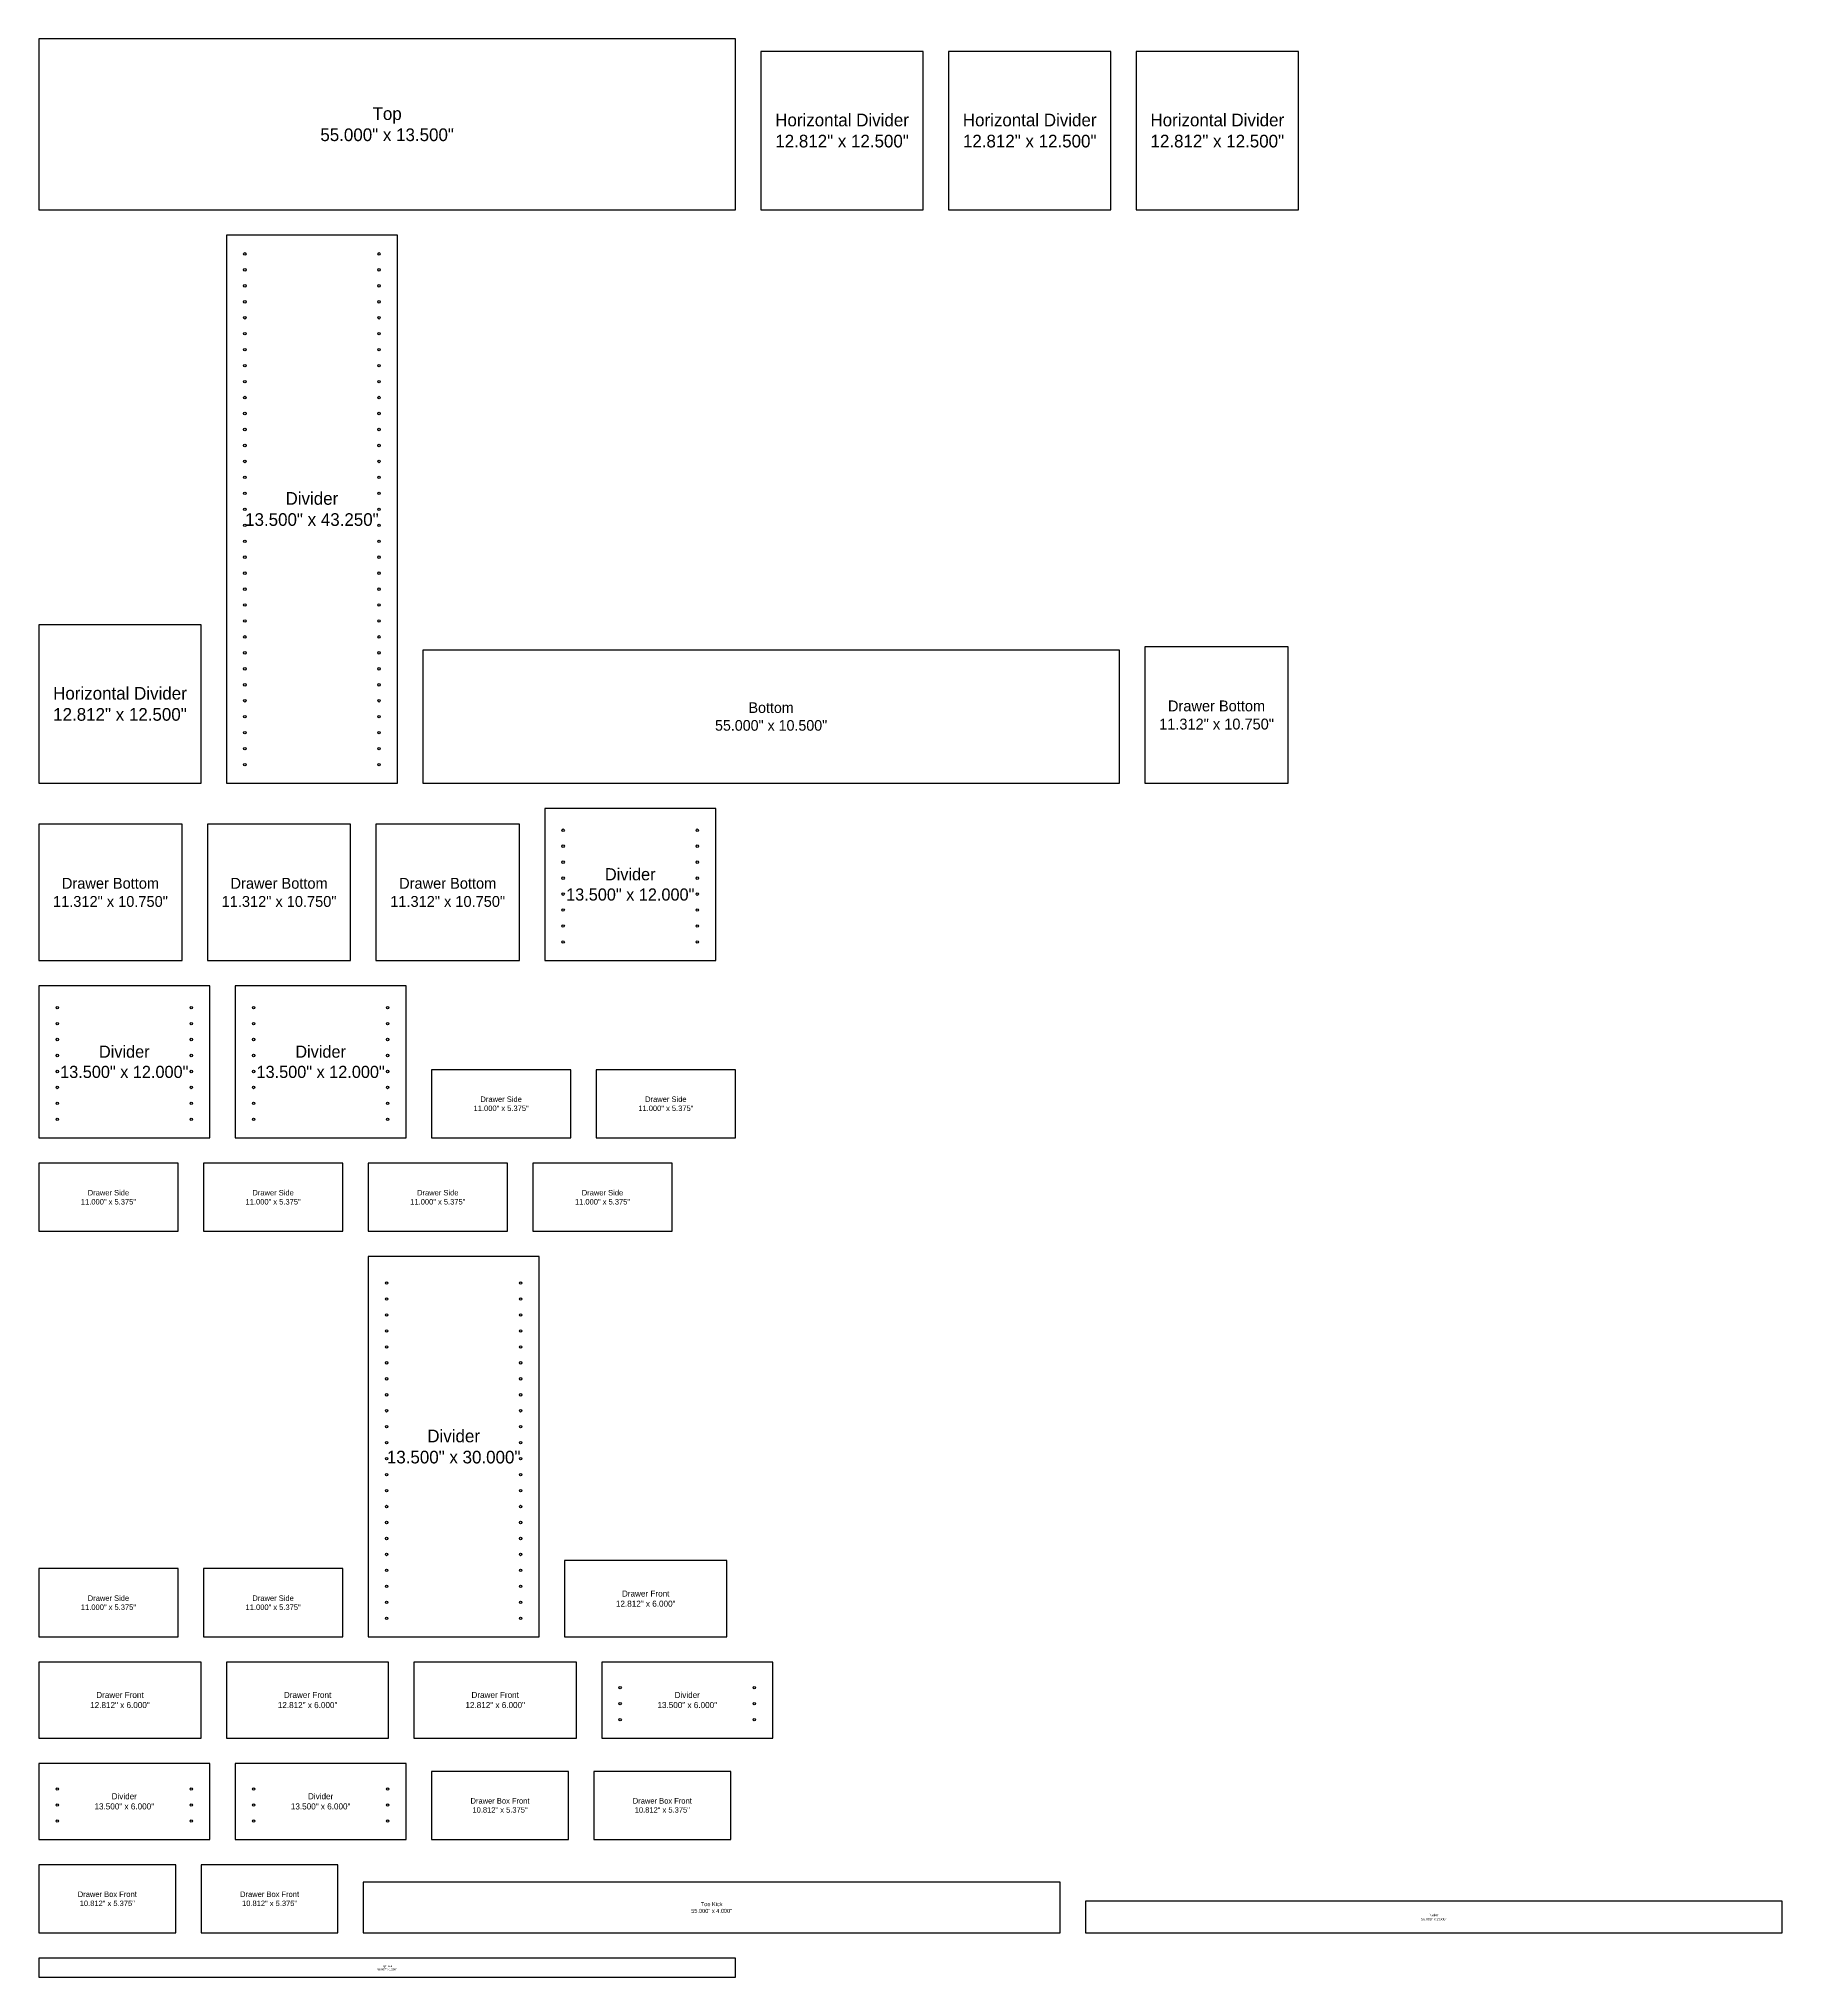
# Model space of a CAD drawing. Header units: metres. Extents: x 0 to 193, y -376 to 0.
# Drawn here: x 0 to 137.6, y -375.5 to -222.5 of the extents above; entities that cross this region are included whole.
import ezdxf

# ---------------------------------------------------------------- set-up
doc = ezdxf.new("R2010")
doc.units = ezdxf.units.M
for name, color, linetype in [('HOLES', 3, 'Continuous'), ('LABELS', 5, 'Continuous'), ('OUTLINE', 7, 'Continuous')]:
    doc.layers.add(name, color=color, linetype=linetype)

msp = doc.modelspace()

# ---------------------------------------------------------------- linework, layer by layer
at = {"layer": 'HOLES'}
for centre in [(16.27, -239.48), (26.86, -239.48), (16.27, -240.74), (26.86, -240.74), (16.27, -242), (16.27, -243.26), (26.86, -242), (26.86, -243.26), (16.27, -244.52), (26.86, -244.52), (16.27, -245.78), (26.86, -245.78), (16.27, -247.04), (26.86, -247.04), (16.27, -248.3), (26.86, -248.3), (16.27, -249.56), (16.27, -250.82), (26.86, -249.56), (26.86, -250.82), (16.27, -252.08), (26.86, -252.08), (16.27, -253.34), (26.86, -253.34), (16.27, -254.6), (26.86, -254.6), (16.27, -255.86), (16.27, -257.12), (26.86, -255.86), (26.86, -257.12), (16.27, -258.38), (26.86, -258.38), (16.27, -259.64), (26.86, -259.64), (16.27, -260.9), (26.86, -260.9), (16.27, -262.16), (26.86, -262.16), (16.27, -263.42), (16.27, -264.68), (26.86, -263.42), (26.86, -264.68), (16.27, -265.94), (26.86, -265.94), (16.27, -267.19), (26.86, -267.19), (16.27, -268.45), (26.86, -268.45), (16.27, -269.71), (26.86, -269.71), (16.27, -270.97), (16.27, -272.23), (26.86, -270.97), (26.86, -272.23), (16.27, -273.49), (26.86, -273.49), (16.27, -274.75), (26.86, -274.75), (16.27, -276.01), (26.86, -276.01), (16.27, -277.27), (16.27, -278.53), (26.86, -277.27), (26.86, -278.53), (16.27, -279.79), (26.86, -279.79), (41.39, -284.97), (51.98, -284.97), (41.39, -286.23), (41.39, -287.49), (51.98, -286.23), (51.98, -287.49), (41.39, -288.75), (51.98, -288.75), (41.39, -290.01), (51.98, -290.01), (41.39, -291.27), (51.98, -291.27), (41.39, -292.53), (41.39, -293.79), (51.98, -292.53), (51.98, -293.79), (1.46, -298.97), (12.04, -298.97), (16.96, -298.97), (27.54, -298.97), (1.46, -300.23), (1.46, -301.49), (12.04, -300.23), (12.04, -301.49), (16.96, -300.23), (16.96, -301.49), (27.54, -300.23), (27.54, -301.49), (1.46, -302.75), (12.04, -302.75), (16.96, -302.75), (27.54, -302.75), (1.46, -304.01), (12.04, -304.01), (16.96, -304.01), (27.54, -304.01), (1.46, -305.27), (12.04, -305.27), (16.96, -305.27), (27.54, -305.27), (1.46, -306.53), (12.04, -306.53), (16.96, -306.53), (27.54, -306.53), (1.46, -307.79), (12.04, -307.79), (16.96, -307.79), (27.54, -307.79), (27.46, -320.71), (38.04, -320.71), (27.46, -321.97), (38.04, -321.97), (27.46, -323.23), (38.04, -323.23), (27.46, -324.49), (27.46, -325.75), (38.04, -324.49), (38.04, -325.75), (27.46, -327.01), (38.04, -327.01), (27.46, -328.27), (38.04, -328.27), (27.46, -329.53), (38.04, -329.53), (27.46, -330.79), (27.46, -332.05), (38.04, -330.79), (38.04, -332.05), (27.46, -333.31), (38.04, -333.31), (27.46, -334.57), (38.04, -334.57), (27.46, -335.83), (38.04, -335.83), (27.46, -337.09), (38.04, -337.09), (27.46, -338.35), (27.46, -339.61), (38.04, -338.35), (38.04, -339.61), (27.46, -340.87), (38.04, -340.87), (27.46, -342.13), (38.04, -342.13), (27.46, -343.39), (38.04, -343.39), (27.46, -344.65), (38.04, -344.65), (27.46, -345.91), (27.46, -347.17), (38.04, -345.91), (38.04, -347.17), (45.89, -352.65), (56.48, -352.65), (45.89, -353.91), (56.48, -353.91), (45.89, -355.17), (56.48, -355.17), (1.46, -360.65), (12.04, -360.65), (16.96, -360.65), (27.54, -360.65), (1.46, -361.91), (12.04, -361.91), (16.96, -361.91), (27.54, -361.91), (1.46, -363.17), (12.04, -363.17), (16.96, -363.17), (27.54, -363.17)]:
    msp.add_circle(centre, 0.0984, dxfattribs=at)
at = {"layer": 'OUTLINE'}
for points in [[(0, -236), (55, -236), (55, -222.5), (0, -222.5), (0, -236)], [(57, -236), (69.81, -236), (69.81, -223.5), (57, -223.5), (57, -236)], [(71.81, -236), (84.62, -236), (84.62, -223.5), (71.81, -223.5), (71.81, -236)], [(86.62, -236), (99.44, -236), (99.44, -223.5), (86.62, -223.5), (86.62, -236)], [(14.81, -281.25), (28.31, -281.25), (28.31, -238), (14.81, -238), (14.81, -281.25)], [(0, -281.25), (12.81, -281.25), (12.81, -268.75), (0, -268.75), (0, -281.25)], [(30.31, -281.25), (85.31, -281.25), (85.31, -270.75), (30.31, -270.75), (30.31, -281.25)], [(87.31, -281.25), (98.62, -281.25), (98.62, -270.5), (87.31, -270.5), (87.31, -281.25)], [(0, -295.25), (11.31, -295.25), (11.31, -284.5), (0, -284.5), (0, -295.25)], [(13.31, -295.25), (24.62, -295.25), (24.62, -284.5), (13.31, -284.5), (13.31, -295.25)], [(26.62, -295.25), (37.94, -295.25), (37.94, -284.5), (26.62, -284.5), (26.62, -295.25)], [(39.94, -295.25), (53.44, -295.25), (53.44, -283.25), (39.94, -283.25), (39.94, -295.25)], [(0, -309.25), (13.5, -309.25), (13.5, -297.25), (0, -297.25), (0, -309.25)], [(15.5, -309.25), (29, -309.25), (29, -297.25), (15.5, -297.25), (15.5, -309.25)], [(31, -309.25), (42, -309.25), (42, -303.88), (31, -303.88), (31, -309.25)], [(44, -309.25), (55, -309.25), (55, -303.88), (44, -303.88), (44, -309.25)], [(0, -316.62), (11, -316.62), (11, -311.25), (0, -311.25), (0, -316.62)], [(13, -316.62), (24, -316.62), (24, -311.25), (13, -311.25), (13, -316.62)], [(26, -316.62), (37, -316.62), (37, -311.25), (26, -311.25), (26, -316.62)], [(39, -316.62), (50, -316.62), (50, -311.25), (39, -311.25), (39, -316.62)], [(26, -348.62), (39.5, -348.62), (39.5, -318.62), (26, -318.62), (26, -348.62)], [(41.5, -348.62), (54.31, -348.62), (54.31, -342.62), (41.5, -342.62), (41.5, -348.62)], [(0, -348.62), (11, -348.62), (11, -343.25), (0, -343.25), (0, -348.62)], [(13, -348.62), (24, -348.62), (24, -343.25), (13, -343.25), (13, -348.62)], [(0, -356.62), (12.81, -356.62), (12.81, -350.62), (0, -350.62), (0, -356.62)], [(14.81, -356.62), (27.62, -356.62), (27.62, -350.62), (14.81, -350.62), (14.81, -356.62)], [(29.62, -356.62), (42.44, -356.62), (42.44, -350.62), (29.62, -350.62), (29.62, -356.62)], [(44.44, -356.62), (57.94, -356.62), (57.94, -350.62), (44.44, -350.62), (44.44, -356.62)], [(0, -364.62), (13.5, -364.62), (13.5, -358.62), (0, -358.62), (0, -364.62)], [(15.5, -364.62), (29, -364.62), (29, -358.62), (15.5, -358.62), (15.5, -364.62)], [(31, -364.62), (41.81, -364.62), (41.81, -359.25), (31, -359.25), (31, -364.62)], [(43.81, -364.62), (54.62, -364.62), (54.62, -359.25), (43.81, -359.25), (43.81, -364.62)], [(0, -372), (10.81, -372), (10.81, -366.62), (0, -366.62), (0, -372)], [(12.81, -372), (23.62, -372), (23.62, -366.62), (12.81, -366.62), (12.81, -372)], [(25.62, -372), (80.62, -372), (80.62, -368), (25.62, -368), (25.62, -372)], [(82.62, -372), (137.62, -372), (137.62, -369.5), (82.62, -369.5), (82.62, -372)], [(0, -375.5), (55, -375.5), (55, -374), (0, -374), (0, -375.5)]]:
    msp.add_lwpolyline(points, dxfattribs=at)

# ---------------------------------------------------------------- texts
at = {"layer": 'LABELS', "attachment_point": 5}
for s, insert, char_height in [('Top\\P55.000" x 13.500"', (27.5, -229.25), 1), ('Horizontal Divider\\P12.812" x 12.500"', (63.41, -229.75), 1), ('Horizontal Divider\\P12.812" x 12.500"', (78.22, -229.75), 1), ('Horizontal Divider\\P12.812" x 12.500"', (93.03, -229.75), 1), ('Divider\\P13.500" x 43.250"', (21.56, -259.62), 1), ('Horizontal Divider\\P12.812" x 12.500"', (6.41, -275), 1), ('Bottom\\P55.000" x 10.500"', (57.81, -276), 0.84), ('Drawer Bottom\\P11.312" x 10.750"', (92.97, -275.88), 0.86), ('Drawer Bottom\\P11.312" x 10.750"', (5.66, -289.88), 0.86), ('Drawer Bottom\\P11.312" x 10.750"', (18.97, -289.88), 0.86), ('Drawer Bottom\\P11.312" x 10.750"', (32.28, -289.88), 0.86), ('Divider\\P13.500" x 12.000"', (46.69, -289.25), 0.96), ('Divider\\P13.500" x 12.000"', (6.75, -303.25), 0.96), ('Divider\\P13.500" x 12.000"', (22.25, -303.25), 0.96), ('Drawer Side\\P11.000" x 5.375"', (36.5, -306.56), 0.43), ('Drawer Side\\P11.000" x 5.375"', (49.5, -306.56), 0.43), ('Drawer Side\\P11.000" x 5.375"', (5.5, -313.94), 0.43), ('Drawer Side\\P11.000" x 5.375"', (18.5, -313.94), 0.43), ('Drawer Side\\P11.000" x 5.375"', (31.5, -313.94), 0.43), ('Drawer Side\\P11.000" x 5.375"', (44.5, -313.94), 0.43), ('Divider\\P13.500" x 30.000"', (32.75, -333.62), 1), ('Drawer Side\\P11.000" x 5.375"', (5.5, -345.94), 0.43), ('Drawer Side\\P11.000" x 5.375"', (18.5, -345.94), 0.43), ('Drawer Front\\P12.812" x 6.000"', (47.91, -345.62), 0.48), ('Drawer Front\\P12.812" x 6.000"', (6.41, -353.62), 0.48), ('Drawer Front\\P12.812" x 6.000"', (21.22, -353.62), 0.48), ('Drawer Front\\P12.812" x 6.000"', (36.03, -353.62), 0.48), ('Divider\\P13.500" x 6.000"', (51.19, -353.62), 0.48), ('Divider\\P13.500" x 6.000"', (6.75, -361.62), 0.48), ('Divider\\P13.500" x 6.000"', (22.25, -361.62), 0.48), ('Drawer Box Front\\P10.812" x 5.375"', (36.41, -361.94), 0.43), ('Drawer Box Front\\P10.812" x 5.375"', (49.22, -361.94), 0.43), ('Drawer Box Front\\P10.812" x 5.375"', (5.41, -369.31), 0.43), ('Drawer Box Front\\P10.812" x 5.375"', (18.22, -369.31), 0.43), ('Toe Kick\\P55.000" x 4.000"', (53.12, -370), 0.32), ('Nailer\\P55.000" x 2.500"', (110.12, -370.75), 0.2), ('Light Rail\\P55.000" x 1.500"', (27.5, -374.75), 0.15)]:
    msp.add_mtext(s, dxfattribs=dict(at, insert=insert, char_height=char_height))

doc.saveas('drawing.dxf')
